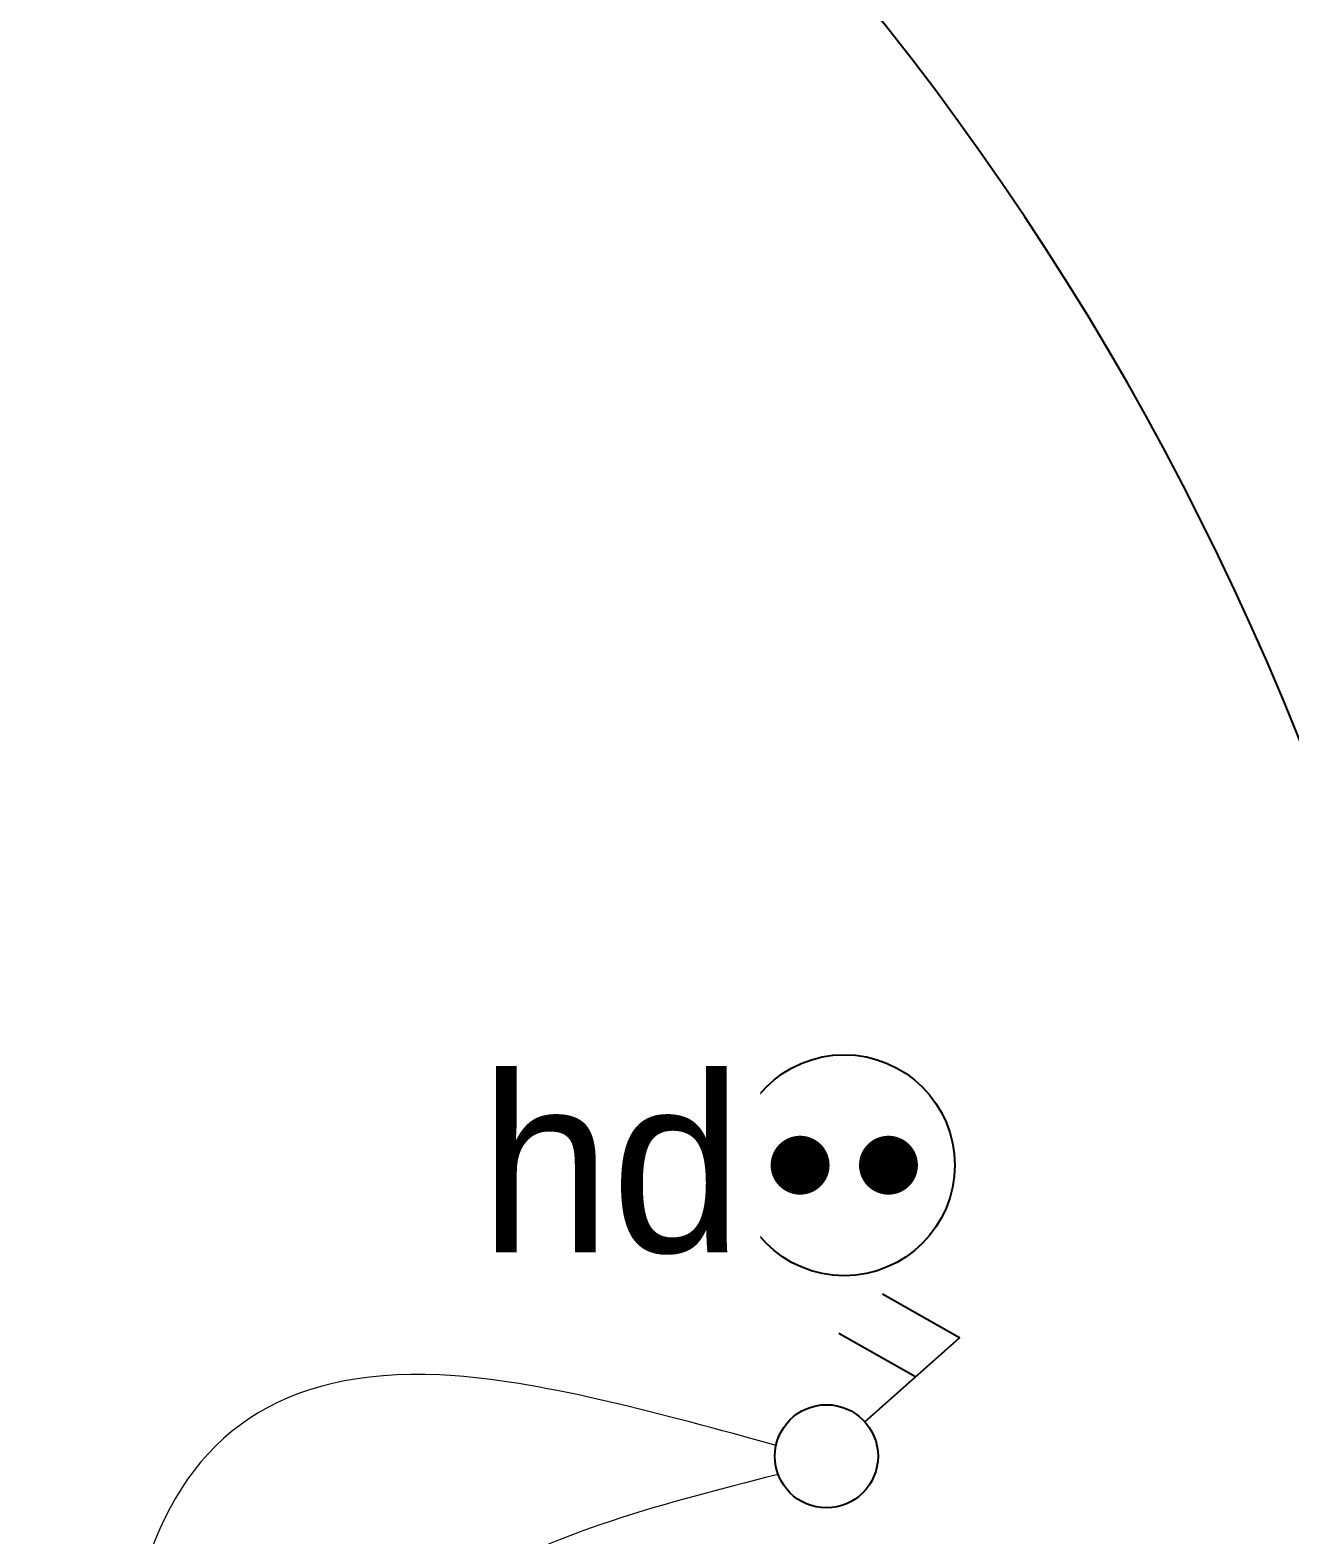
# Model space of a CAD drawing. Header units: centimetres. Extents: x 2191 to 12545, y -680 to 18662.
# Drawn here: x 8228.7 to 8314.2, y 7354.2 to 7456.4 of the extents above; entities that cross this region are included whole.
import ezdxf

# ---------------------------------------------------------------- set-up
doc = ezdxf.new("R2010")
doc.units = ezdxf.units.CM
doc.layers.add('prlm-ELEC-CFO', color=1, linetype='Continuous', lineweight=25)
doc.styles.add('prlm-elec-cfo', font='comic.ttf', dxfattribs={"height": 12})

# ---------------------------------------------------------------- blocks, each defined once
blk = doc.blocks.new('xi.DA')
at = {"layer": 'prlm-ELEC-CFO', "color": 0}
for points in [[(0.61, -1.67), (7.04, 4.05), (1.81, 7.01)], [(4.05, 1.39), (-1.17, 4.34)]]:
    blk.add_lwpolyline(points, dxfattribs=at)
blk.add_circle((-2, -4), 3.5, dxfattribs=at)
blk = doc.blocks.new('xi.PCHD')
at = {"color": 0, "lineweight": 5}
blk.add_wipeout([(-7.5, -7.5), (7.5, -7.5), (7.5, 7.5), (-7.5, 7.5)], dxfattribs=at).dxf.layer = 'prlm-ELEC-CFO'
at = {"layer": 'prlm-ELEC-CFO', "color": 0, "linetype": 'ByBlock', "lineweight": 5, "const_width": 2}
for points in [[(-4, 0, 1), (-2, 0, 1)], [(2, 0, 1), (4, 0, 1)]]:
    blk.add_lwpolyline(points, format="xyb", close=True, dxfattribs=at)
at = {"layer": 'prlm-ELEC-CFO', "color": 0, "linetype": 'ByBlock', "lineweight": -2}
blk.add_circle((0, 0), 7.5, dxfattribs=at)

msp = doc.modelspace()

# ---------------------------------------------------------------- linework, layer by layer
at = {"layer": 'prlm-ELEC-CFO', "lineweight": 13}
for points in [[(8279.32, 7360.29), (8257.53, 7365.01), (8272.31, 7207.57)], [(8279.47, 7358.32), (8257.53, 7350.07), (8304.5, 7254.05), (8384.57, 7253.55)]]:
    msp.add_spline(points, degree=3, dxfattribs=at)

# ---------------------------------------------------------------- block references
at = {"layer": 'prlm-ELEC-CFO'}
for name, p in [('xi.PCHD', (8283.95, 7379.31)), ('xi.DA', (8284.74, 7363.55))]:
    msp.add_blockref(name, p, dxfattribs=at)

# ---------------------------------------------------------------- next in the draw order: texts
at = {"layer": 'prlm-ELEC-CFO', "lineweight": 20, "insert": (8268.12, 7379.31), "char_height": 12, "attachment_point": 5, "line_spacing_factor": 0.8, "style": 'prlm-elec-cfo', "bg_fill": 3, "box_fill_scale": 1.1, "bg_fill_color": 256, "bg_fill_transparency": 0}
msp.add_mtext('hd', dxfattribs=at)

# ---------------------------------------------------------------- next in the draw order: linework, layer by layer
at = {"layer": 'prlm-ELEC-CFO'}
msp.add_arc((8135.5, 7336.64), 193.1, 4.3945, 105.7759, dxfattribs=at)

doc.saveas('drawing.dxf')
